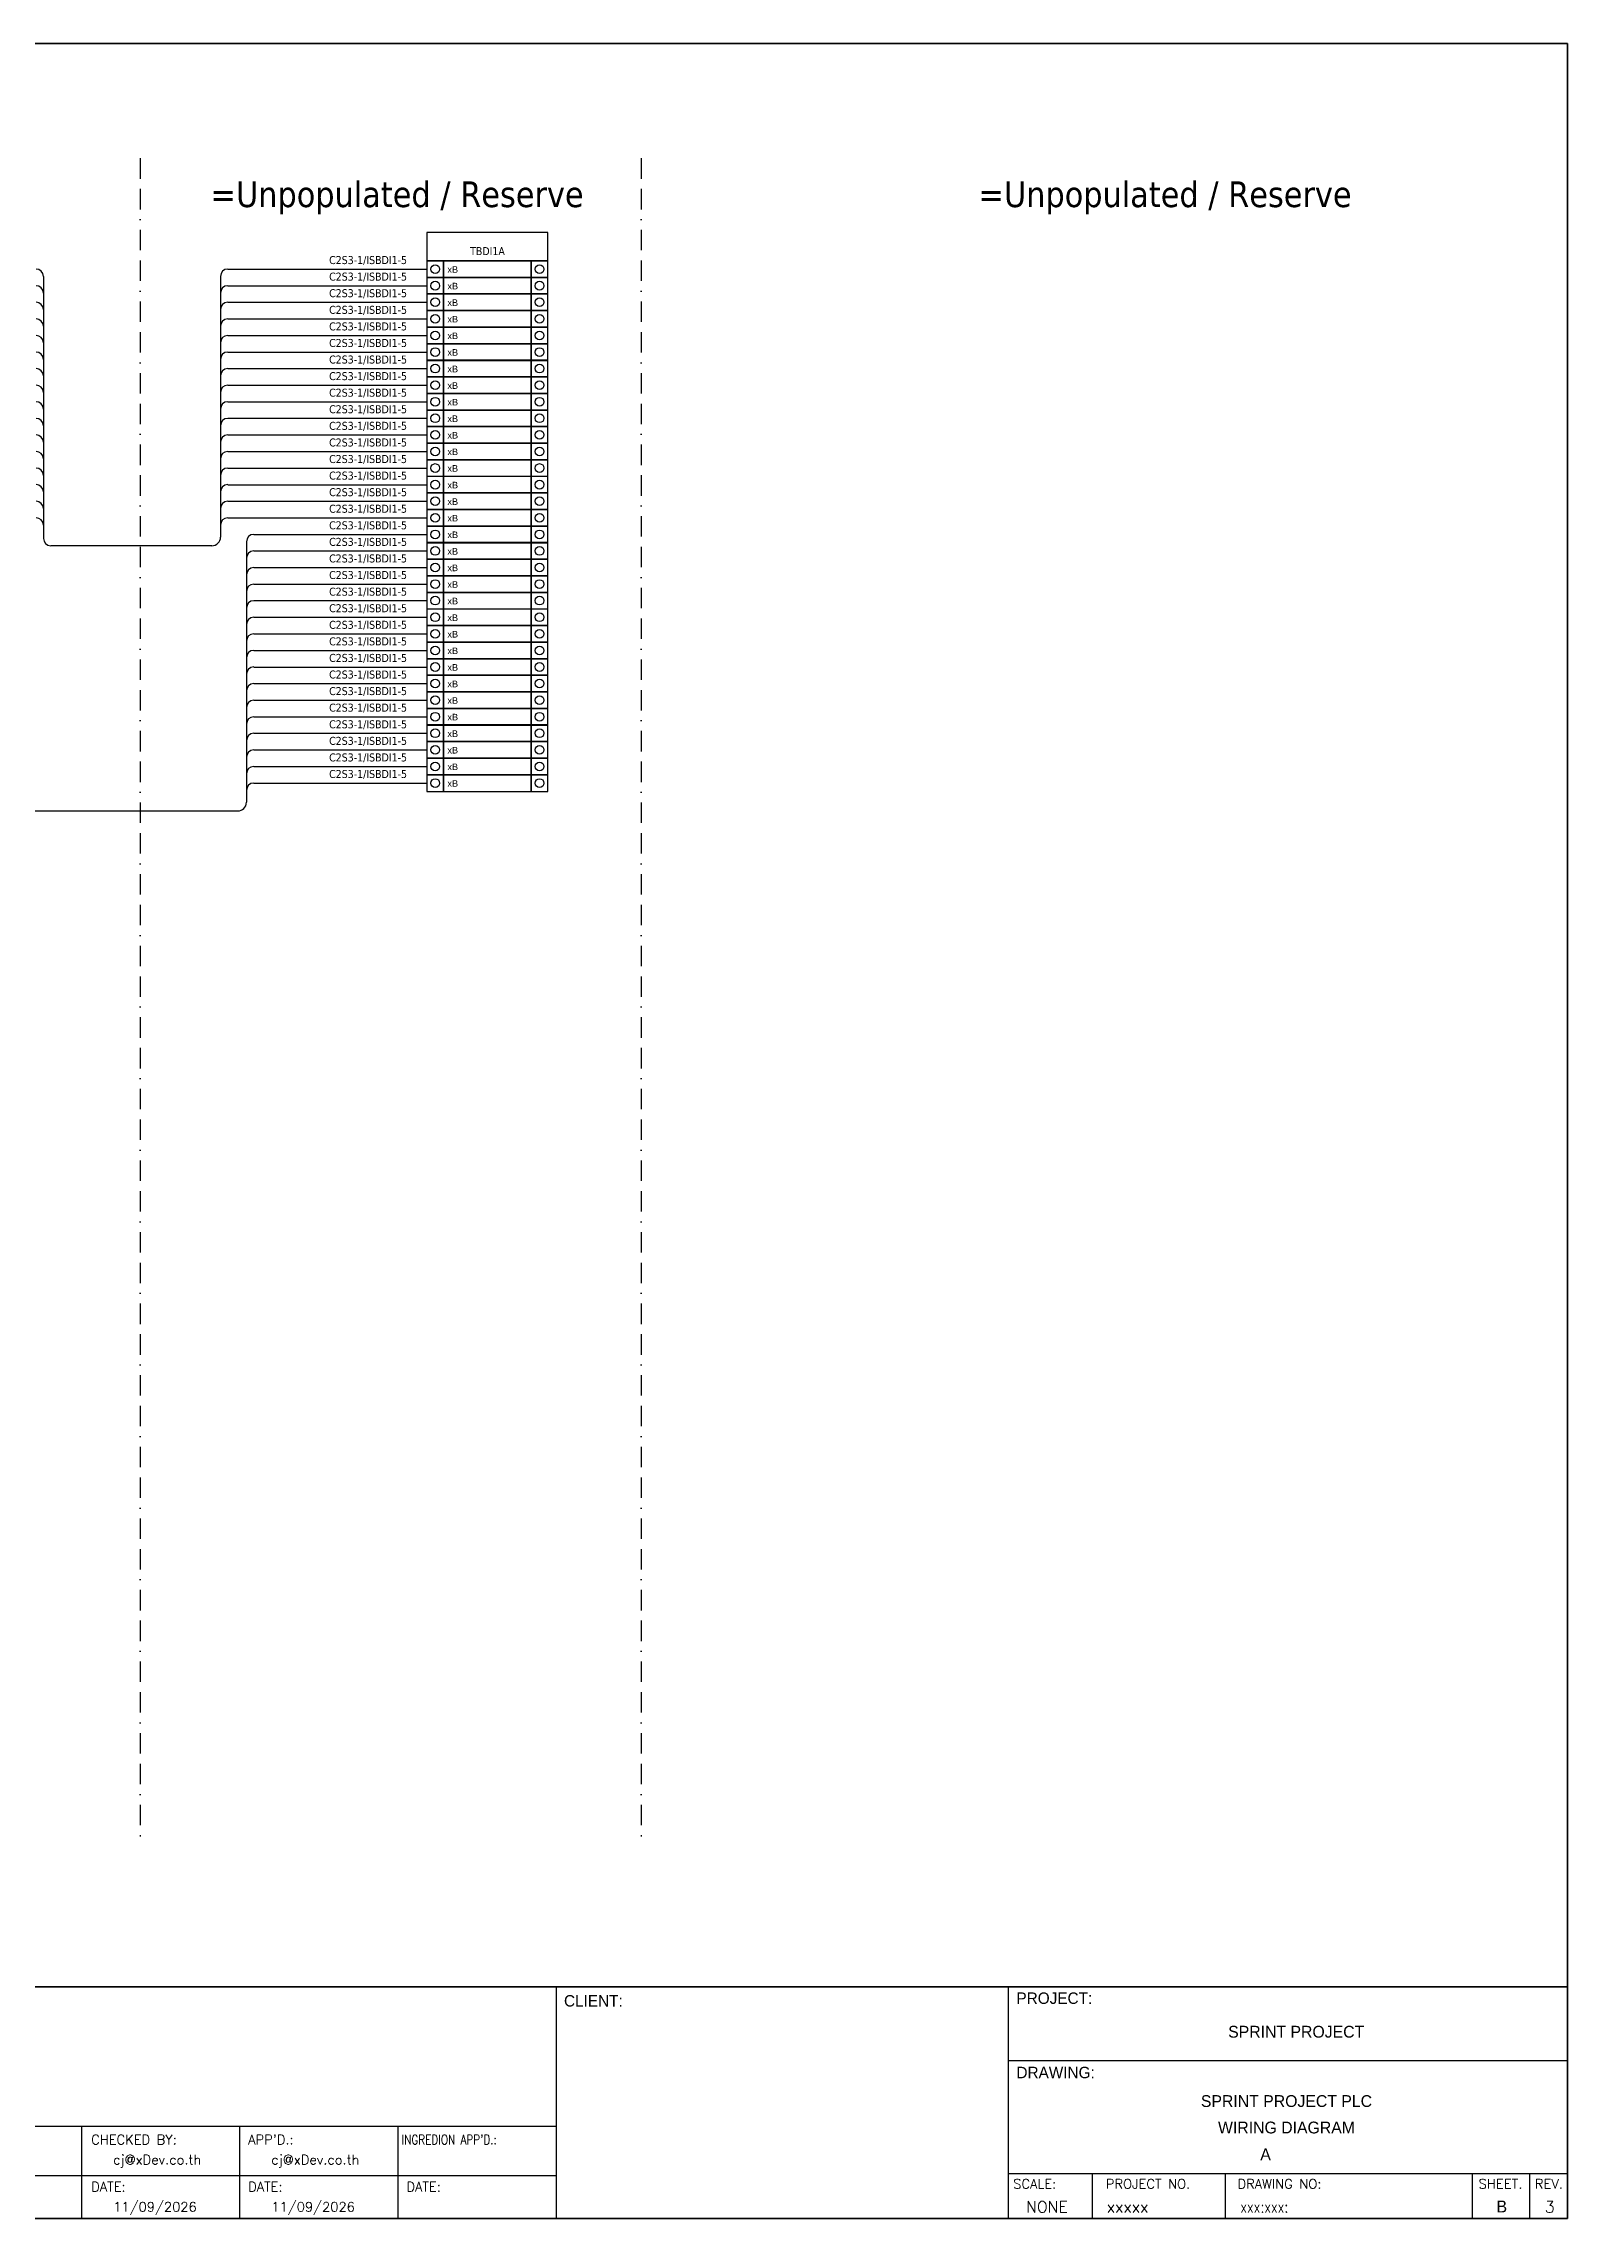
# Model space of a CAD drawing. Header units: millimetres. Extents: x 0 to 54213, y 0 to 2820.
# Drawn here: x 43931 to 45826, y 0 to 2704 of the extents above; entities that cross this region are included whole.
import ezdxf
from ezdxf.enums import TextEntityAlignment as Align

# ---------------------------------------------------------------- set-up
doc = ezdxf.new("R2010")
doc.units = ezdxf.units.MM
doc.linetypes.add('BORDERX2', pattern=[88.9, 25.4, -12.7, 25.4, -12.7, 0, -12.7])
for name, color, linetype in [('GT_1', 9, 'Continuous'), ('HELPPOINT', 7, 'Continuous'), ('MEMBER', 7, 'Continuous'), ('x01001-FrameArea', 2, 'BORDERX2')]:
    doc.layers.add(name, color=color, linetype=linetype)
doc.layers.add('IE-WIRE', color=7, linetype='Continuous', lineweight=25)
doc.styles.add('HTX11', font='O8111901')
doc.styles.add('ROMANS', font='romans.shx', dxfattribs={"width": 0.85, "height": 25})
doc.styles.get("Standard").update_dxf_attribs({"font": 'arial.ttf'})
doc.styles.add('Tahoma', font='')
doc.styles.get('Tahoma').set_extended_font_data('Tahoma')

# ---------------------------------------------------------------- blocks, each defined once
blk = doc.blocks.new('xTermSingleLayer9')
at = {"color": 7, "ltscale": 25.4}
for points in [[(0, -537), (537, -537), (537, 0), (0, 0)], [(537, -537), (3378, -537), (3378, 0), (537, 0)], [(3378, -537), (3915, -537), (3915, 0), (3378, 0)]]:
    blk.add_lwpolyline(points, close=True, dxfattribs=at)
for centre in [(268, -268), (3647, -268)]:
    blk.add_circle(centre, 141, dxfattribs=at)
blk.add_attdef('TERMINAL_B', (661, -387), '', height=212)

msp = doc.modelspace()

# ---------------------------------------------------------------- linework, layer by layer
at = {"color": 4}
for p, q in [((45235.3, 56.1), (45235.3, 0)), ((45400.6, 56.1), (45400.6, 0))]:
    msp.add_line(p, q, dxfattribs=at)
at = {"color": 4, "ltscale": 0.5}
for p, q in [((45707.7, 56.1), (45707.7, 0)), ((45707.7, 56.1), (45707.7, 0)), ((45778.9, 56.1), (45778.9, 0)), ((45778.9, 56.1), (45778.9, 0))]:
    msp.add_line(p, q, dxfattribs=at)
at = {"color": 4, "ltscale": 25.4}
msp.add_lwpolyline([(44407.9, 2434), (44558.2, 2434), (44558.2, 2469.2), (44407.9, 2469.2)], close=True, dxfattribs=at)
at = {"layer": 'GT_1', "color": 4}
for p, q in [((44568.8, 0), (44568.8, 288.2)), ((45131.1, 0), (45131.1, 288.2)), ((45131.1, 0), (45131.1, 288.2)), ((45131.1, 0), (45131.1, 288.2)), ((44568.8, 114.3), (43781.8, 114.3)), ((43978.6, 0), (43978.6, 114.3)), ((44175.3, 0), (44175.3, 114.3)), ((44372.1, 0), (44372.1, 114.3)), ((45131.1, 56.1), (45826.3, 56.1)), ((44568.8, 52.9), (43781.8, 52.9))]:
    msp.add_line(p, q, dxfattribs=at)
at = {"layer": 'HELPPOINT', "color": 4, "lineweight": 35}
for p, q in [((41933, 2704.2), (45826.3, 2704.2)), ((41933, 2704.2), (45826.3, 2704.2)), ((45826.3, 2704.2), (45826.3, 0)), ((45826.3, 2704.2), (45826.3, 0)), ((45826.3, 0), (41933, 0)), ((45826.3, 0), (41933, 0))]:
    msp.add_line(p, q, dxfattribs=at)
at = {"layer": 'HELPPOINT', "color": 4}
for p, q in [((45131.1, 196.6), (45826.3, 196.6)), ((45131.1, 196.6), (45826.3, 196.6)), ((45131.1, 56.1), (45826.3, 56.1))]:
    msp.add_line(p, q, dxfattribs=at)
at = {"layer": 'IE-WIRE', "color": 4, "ltscale": 25.4}
for p, q in [((43930.9, 2414.6), (43930.9, 2088.8)), ((44151, 2414.6), (44151, 2090.6)), ((44160.2, 2423.7), (44407.9, 2423.7)), ((44160.2, 2423.7), (44407.9, 2423.7)), ((44160.2, 2403.1), (44407.9, 2403.1)), ((44160.2, 2403.1), (44407.9, 2403.1)), ((44160.2, 2382.5), (44407.9, 2382.5)), ((44160.2, 2382.5), (44407.9, 2382.5)), ((44160.2, 2361.9), (44407.9, 2361.9)), ((44160.2, 2361.9), (44407.9, 2361.9)), ((44160.2, 2341.2), (44407.9, 2341.2)), ((44160.2, 2341.2), (44407.9, 2341.2)), ((44160.2, 2320.6), (44407.9, 2320.6)), ((44160.2, 2320.6), (44407.9, 2320.6)), ((44160.2, 2300), (44407.9, 2300)), ((44160.2, 2300), (44407.9, 2300)), ((44160.2, 2279.4), (44407.9, 2279.4)), ((44160.2, 2279.4), (44407.9, 2279.4)), ((44160.2, 2258.8), (44407.9, 2258.8)), ((44160.2, 2258.8), (44407.9, 2258.8)), ((44160.2, 2238.2), (44407.9, 2238.2)), ((44160.2, 2238.2), (44407.9, 2238.2)), ((44160.2, 2217.6), (44407.9, 2217.6)), ((44160.2, 2217.6), (44407.9, 2217.6)), ((44160.2, 2197), (44407.9, 2197)), ((44160.2, 2197), (44407.9, 2197)), ((44160.2, 2176.3), (44407.9, 2176.3)), ((44160.2, 2176.3), (44407.9, 2176.3)), ((44160.2, 2155.7), (44407.9, 2155.7)), ((44160.2, 2155.7), (44407.9, 2155.7)), ((44160.2, 2135.1), (44407.9, 2135.1)), ((44160.2, 2135.1), (44407.9, 2135.1)), ((44160.2, 2114.5), (44407.9, 2114.5)), ((44160.2, 2114.5), (44407.9, 2114.5)), ((44183.4, 2084.8), (44183.4, 1760.8)), ((44192.5, 2093.9), (44407.9, 2093.9)), ((44192.5, 2093.9), (44407.9, 2093.9)), ((44192.5, 2073.3), (44407.9, 2073.3)), ((44192.5, 2073.3), (44407.9, 2073.3)), ((44192.5, 2052.7), (44407.9, 2052.7)), ((44192.5, 2052.7), (44407.9, 2052.7)), ((44192.5, 2032.1), (44407.9, 2032.1)), ((44192.5, 2032.1), (44407.9, 2032.1)), ((44192.5, 2011.5), (44407.9, 2011.5)), ((44192.5, 2011.5), (44407.9, 2011.5)), ((44192.5, 1990.8), (44407.9, 1990.8)), ((44192.5, 1990.8), (44407.9, 1990.8)), ((44192.5, 1970.2), (44407.9, 1970.2)), ((44192.5, 1970.2), (44407.9, 1970.2)), ((44192.5, 1949.6), (44407.9, 1949.6)), ((44192.5, 1949.6), (44407.9, 1949.6)), ((44192.5, 1929), (44407.9, 1929)), ((44192.5, 1929), (44407.9, 1929)), ((44192.5, 1908.4), (44407.9, 1908.4)), ((44192.5, 1908.4), (44407.9, 1908.4)), ((44192.5, 1887.8), (44407.9, 1887.8)), ((44192.5, 1887.8), (44407.9, 1887.8)), ((44192.5, 1867.2), (44407.9, 1867.2)), ((44192.5, 1867.2), (44407.9, 1867.2)), ((44192.5, 1846.6), (44407.9, 1846.6)), ((44192.5, 1846.6), (44407.9, 1846.6)), ((44192.5, 1825.9), (44407.9, 1825.9)), ((44192.5, 1825.9), (44407.9, 1825.9)), ((44192.5, 1805.3), (44407.9, 1805.3)), ((44192.5, 1805.3), (44407.9, 1805.3)), ((44192.5, 1784.7), (44407.9, 1784.7)), ((44192.5, 1784.7), (44407.9, 1784.7))]:
    msp.add_line(p, q, dxfattribs=at)
at = {"layer": 'IE-WIRE', "color": 4}
for p, q in [((43939.9, 2079.9), (44140.3, 2079.9)), ((43906.8, 1750.1), (44172.6, 1750.1))]:
    msp.add_line(p, q, dxfattribs=at)
at = {"layer": 'IE-WIRE', "color": 4, "ltscale": 25.4}
for centre, radius, start, end in [((43921.8, 2414.6), 9.14, 0, 90), ((44160.2, 2414.6), 9.14, 90, 180), ((43921.8, 2393.9), 9.14, 0, 90), ((43921.8, 2373.3), 9.14, 0, 90), ((44160.2, 2393.9), 9.14, 90, 180), ((44160.2, 2373.3), 9.14, 90, 180), ((43921.8, 2352.7), 9.14, 0, 90), ((44160.2, 2352.7), 9.14, 90, 180), ((43921.8, 2332.1), 9.14, 0, 90), ((44160.2, 2332.1), 9.14, 90, 180), ((43921.8, 2311.5), 9.14, 0, 90), ((43921.8, 2290.9), 9.14, 0, 90), ((44160.2, 2311.5), 9.14, 90, 180), ((44160.2, 2290.9), 9.14, 90, 180), ((43921.8, 2270.3), 9.14, 0, 90), ((44160.2, 2270.3), 9.14, 90, 180), ((43921.8, 2249.7), 9.14, 0, 90), ((44160.2, 2249.7), 9.14, 90, 180), ((43921.8, 2229), 9.14, 0, 90), ((43921.8, 2208.4), 9.14, 0, 90), ((44160.2, 2229), 9.14, 90, 180), ((44160.2, 2208.4), 9.14, 90, 180), ((43921.8, 2187.8), 9.14, 0, 90), ((44160.2, 2187.8), 9.14, 90, 180), ((43921.8, 2167.2), 9.14, 0, 90), ((44160.2, 2167.2), 9.14, 90, 180), ((43921.8, 2146.6), 9.14, 0, 90), ((44160.2, 2146.6), 9.14, 90, 180), ((43921.8, 2126), 9.14, 0, 90), ((43921.8, 2105.4), 9.14, 0, 90), ((44160.2, 2126), 9.14, 90, 180), ((44160.2, 2105.4), 9.14, 90, 180), ((44140.3, 2090.6), 10.8, 270, 0), ((44192.5, 2084.8), 9.14, 90, 180), ((44192.5, 2064.2), 9.14, 90, 180), ((44192.5, 2043.5), 9.14, 90, 180), ((44192.5, 2022.9), 9.14, 90, 180), ((44192.5, 2002.3), 9.14, 90, 180), ((44192.5, 1981.7), 9.14, 90, 180), ((44192.5, 1961.1), 9.14, 90, 180), ((44192.5, 1940.5), 9.14, 90, 180), ((44192.5, 1919.9), 9.14, 90, 180), ((44192.5, 1899.3), 9.14, 90, 180), ((44192.5, 1878.6), 9.14, 90, 180), ((44192.5, 1858), 9.14, 90, 180), ((44192.5, 1837.4), 9.14, 90, 180), ((44192.5, 1816.8), 9.14, 90, 180), ((44192.5, 1796.2), 9.14, 90, 180), ((44172.6, 1760.8), 10.8, 270, 0), ((44192.5, 1775.6), 9.14, 90, 180)]:
    msp.add_arc(centre, radius, start, end, dxfattribs=at)
at = {"layer": 'IE-WIRE', "color": 4}
msp.add_arc((43939.9, 2088.8), 8.96, 180, 270, dxfattribs=at)
at = {"layer": 'MEMBER', "color": 4, "lineweight": 35}
msp.add_line((41933, 288.2), (45826.3, 288.2), dxfattribs=at)
msp.add_line((41933, 288.2), (45826.3, 288.2), dxfattribs=at)
at = {"layer": 'MEMBER', "color": 4}
for p, q in [((45131.1, 196.6), (45826.3, 196.6)), ((45131.1, 196.6), (45826.3, 196.6)), ((45131.1, 56.1), (45826.3, 56.1)), ((45131.1, 56.1), (45826.3, 56.1))]:
    msp.add_line(p, q, dxfattribs=at)
at = {"layer": 'x01001-FrameArea'}
for p, q in [((44051.2, 2561.5), (44051.2, 475)), ((44674.3, 2561.5), (44674.3, 475))]:
    msp.add_line(p, q, dxfattribs=at)

# ---------------------------------------------------------------- block references
at = {"xscale": 0.0384, "yscale": 0.0384, "zscale": 0.0384}
for p in [(44407.9, 2434), (44407.9, 2413.4), (44407.9, 2392.8), (44407.9, 2372.2), (44407.9, 2351.5), (44407.9, 2330.9), (44407.9, 2310.3), (44407.9, 2289.7), (44407.9, 2269.1), (44407.9, 2248.5), (44407.9, 2227.9), (44407.9, 2207.3), (44407.9, 2186.7), (44407.9, 2166), (44407.9, 2145.4), (44407.9, 2124.8), (44407.9, 2104.2), (44407.9, 2083.6), (44407.9, 2063), (44407.9, 2042.4), (44407.9, 2021.8), (44407.9, 2001.1), (44407.9, 1980.5), (44407.9, 1959.9), (44407.9, 1939.3), (44407.9, 1918.7), (44407.9, 1898.1), (44407.9, 1877.5), (44407.9, 1856.9), (44407.9, 1836.3), (44407.9, 1815.6), (44407.9, 1795)]:
    msp.add_blockref('xTermSingleLayer9', p, dxfattribs=at).add_auto_attribs({'TERMINAL_B': 'xB'})

# ---------------------------------------------------------------- texts
at = {"color": 2, "style": 'Tahoma'}
for p in [(44370.7, 2516.8), (45325.8, 2516.8)]:
    msp.add_text('=Unpopulated / Reserve', height=32, dxfattribs=at).set_placement(p, align=Align.MIDDLE_CENTER)
at = {"color": 4, "style": 'Tahoma'}
for p in [(44286.2, 2430), (44286.2, 2409.4), (44286.2, 2388.8), (44286.2, 2368.1), (44286.2, 2347.5), (44286.2, 2326.9), (44286.2, 2306.3), (44286.2, 2285.7), (44286.2, 2265.1), (44286.2, 2244.5), (44286.2, 2223.9), (44286.2, 2203.2), (44286.2, 2182.6), (44286.2, 2162), (44286.2, 2141.4), (44286.2, 2120.8), (44286.2, 2100.2), (44286.2, 2079.6), (44286.2, 2059), (44286.2, 2038.4), (44286.2, 2017.7), (44286.2, 1997.1), (44286.2, 1976.5), (44286.2, 1955.9), (44286.2, 1935.3), (44286.2, 1914.7), (44286.2, 1894.1), (44286.2, 1873.5), (44286.2, 1852.8), (44286.2, 1832.2), (44286.2, 1811.6), (44286.2, 1791)]:
    msp.add_text('C2S3-1/ISBDI1-5', height=9.949, dxfattribs=at).set_placement(p)
msp.add_text('TBDI1A', height=9.95, dxfattribs=at).set_placement((44483.1, 2446.1), align=Align.MIDDLE_CENTER)
at = {"color": 4, "ltscale": 100, "style": 'HTX11'}
for s, p in [('SPRINT PROJECT', (45488.9, 232.2)), ('SPRINT PROJECT PLC', (45476.8, 146)), ('WIRING DIAGRAM', (45476.8, 113.1))]:
    msp.add_text(s, height=14.693, dxfattribs=at).set_placement(p, align=Align.MIDDLE_CENTER)
at = {"style": 'HTX11'}
for tag, text, height, p in [('A', 'A', 14.8, (45450.8, 79.8)), ('B', 'CHASSIS C3 SLOT 10', 14.821, (45744.6, 14.9))]:
    msp.add_attdef(tag, text=text, height=height, dxfattribs=at).set_placement(p, align=Align.MIDDLE_CENTER)
at = {"layer": 'GT_1', "color": 4, "style": 'HTX11'}
for s, p in [('CLIENT:', (44578.3, 263.5)), ('PROJECT:', (45141, 266.8)), ('DRAWING:', (45141, 174.4))]:
    msp.add_text(s, height=14.25, dxfattribs=at).set_placement(p)
at = {"layer": 'MEMBER', "color": 4, "ltscale": 0.8, "style": 'ROMANS'}
for s, height, p in [('CHECKED BY:', 11.875, (43990.3, 92.1)), ("APP'D.:", 11.88, (44185.5, 92.1)), ('cj@xDev.co.th', 11.875, (44017.6, 67.2)), ('cj@xDev.co.th', 11.875, (44214.3, 67.2)), ('DATE:', 11.88, (43990.3, 33.6)), ('DATE:', 11.88, (44185.5, 33.6)), ('DATE:', 11.88, (44382.3, 33.6)), ('SCALE:', 11.88, (45137, 37.1)), ('PROJECT NO.', 11.875, (45252.2, 37.1)), ('DRAWING NO:', 11.875, (45415.9, 37.1)), ('SHEET.', 12, (45715.7, 37.1)), ('REV.', 12, (45785.6, 37.1)), ('11/09/2026', 11.88, (44017.6, 8.5)), ('11/09/2026', 11.88, (44214.3, 8.5)), ('NONE', 14.23, (45153, 7.3)), ('xxxxx', 14.23, (45253.4, 7.3))]:
    msp.add_text(s, height=height, dxfattribs=at).set_placement(p)
at = {"layer": 'MEMBER', "color": 4, "ltscale": 0.8, "style": 'ROMANS', "width": 0.8}
for s, height, p in [("INGREDION APP'D.:", 11.875, (44376.3, 92.1)), ('xxx:xxx:', 14.23, (45419.6, 7.3))]:
    msp.add_text(s, height=height, dxfattribs=at).set_placement(p)
at = {"layer": 'MEMBER', "color": 4, "ltscale": 0.8, "style": 'ROMANS'}
msp.add_text('3', height=14.2, dxfattribs=at).set_placement((45804.2, 7.3), align=Align.CENTER)

doc.saveas('drawing.dxf')
